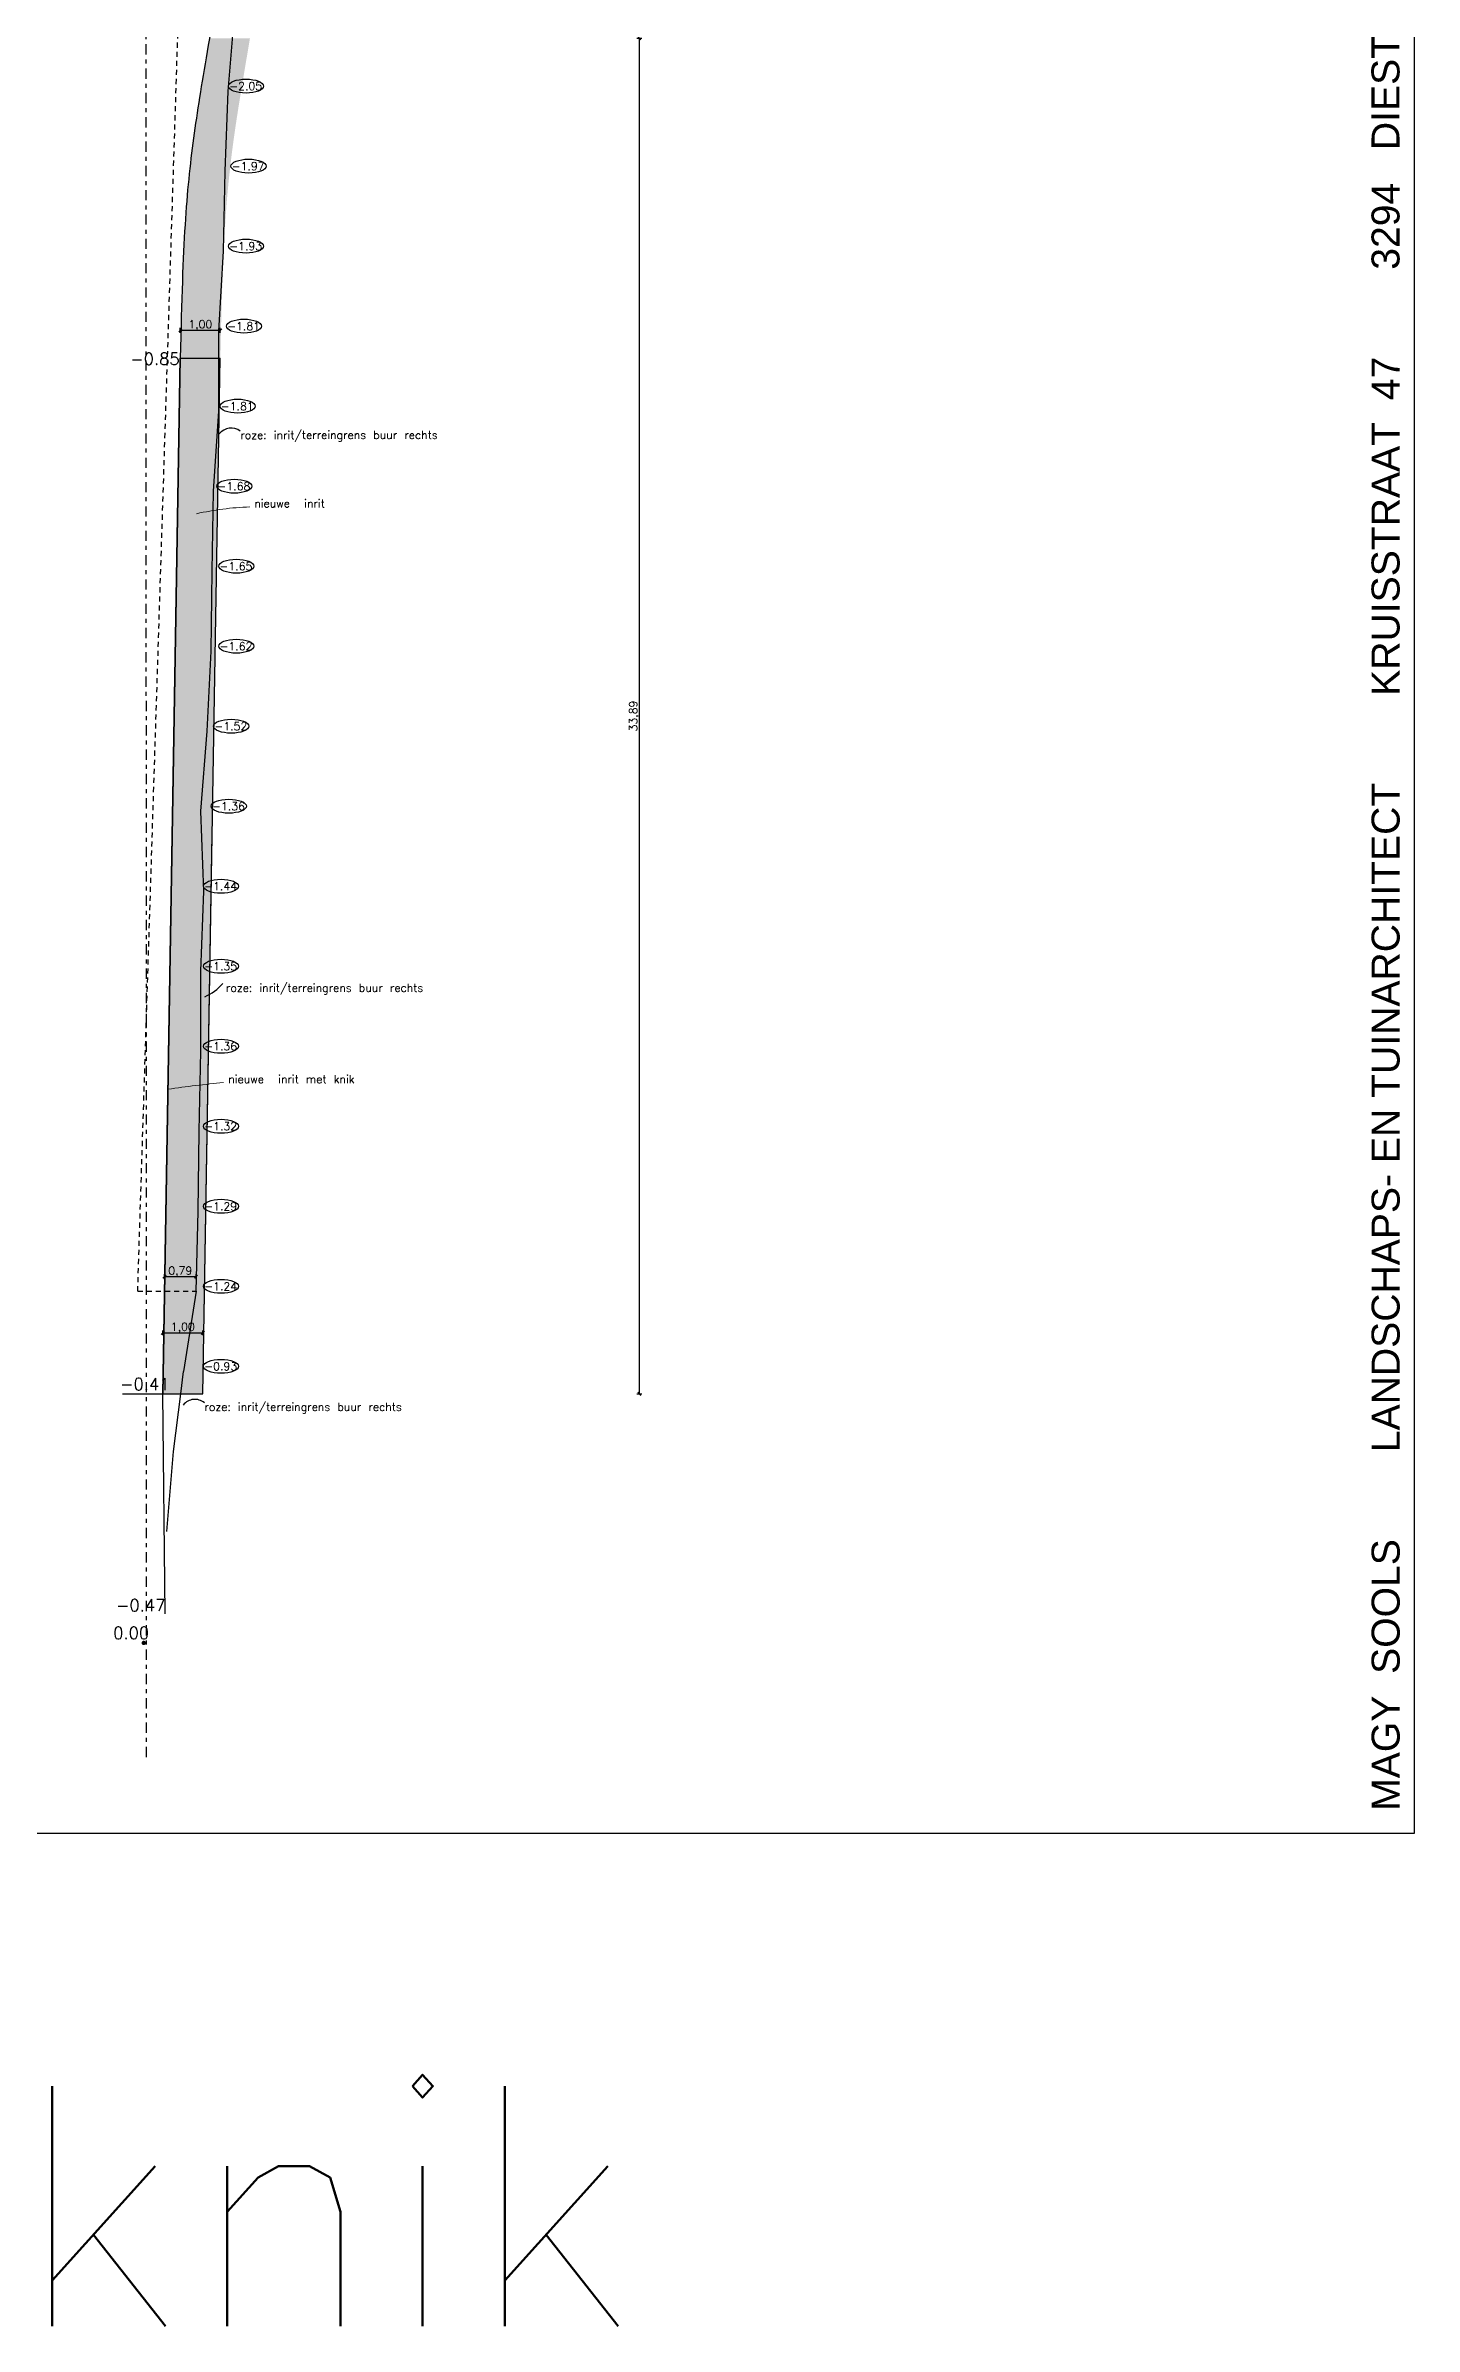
# Model space of a CAD drawing. Header units: millimetres. Extents: x 361 to 21231, y 184 to 1849.
# Drawn here: x 2523.5 to 2557.7, y 396.3 to 453.3 of the extents above; entities that cross this region are included whole.
import ezdxf

# ---------------------------------------------------------------- set-up
doc = ezdxf.new("R2010")
doc.units = ezdxf.units.MM
doc.header["$LTSCALE"] = 0.2
doc.linetypes.add('DASHDOT2', pattern=[12.7, 6.35, -3.175, 0, -3.175])
doc.linetypes.add('HIDDEN2', pattern=[4.7625, 3.175, -1.5875])
for name, color, linetype, lineweight in [('aslijnen', 10, 'DASHDOT2', 25), ('draad', 204, 'HIDDEN2', 30), ('huis', 7, 'Continuous', 40), ('L-elementen 4', 10, 'Continuous', 30), ('maten L-elementen', 191, 'Continuous', 18), ('nieuwe hoogtepunten', 154, 'Continuous', 35), ('nieuwe inrit', 20, 'Continuous', 20), ('titel', 7, 'Continuous', 5)]:
    doc.layers.add(name, color=color, linetype=linetype, lineweight=lineweight)
for name, color, linetype in [('bestaande hoogtepunten', 7, 'Continuous'), ('inrit ontwerp 9-11-2020', 210, 'Continuous'), ('ontwerp', 7, 'Continuous')]:
    doc.layers.add(name, color=color, linetype=linetype)
doc.layers.add('poort', color=7, linetype='Continuous', lineweight=30, true_color=0x0069d1)
doc.layers.add('tegels overdekt terras', color=7, linetype='Continuous', true_color=0xffc2c2)
doc.styles.get("Standard").update_dxf_attribs({"font": 'txt.shx', "height": 0.2})
doc.dimstyles.new('maat aanduiding voor tuin', dxfattribs={"dimscale": 0.2, "dimtxt": 0.2, "dimasz": 0.4, "dimexe": 0.3, "dimexo": 0.3, "dimgap": 0.02, "dimtad": 1, "dimzin": 1, "dimtxsty": 'Standard', "dimblk": 'OBLIQUE', "dimcen": 0.2, "dimadec": 0, "dimazin": 3, "dimtfac": 1, "dimtix": 1, "dimtmove": 0, "dimatfit": 3, "dimldrblk": 'OBLIQUE', "dimfxl": 0.3, "dimfxlon": 1, "dimarcsym": 1})

# ---------------------------------------------------------------- blocks, each defined once
blk = doc.blocks.new('_Oblique')
at = {"color": 0, "linetype": 'ByBlock', "lineweight": -2}
blk.add_line((-0.5, -0.5), (0.5, 0.5), dxfattribs=at)
blk = doc.blocks.new('*D1936')
at = {"layer": 'Defpoints', "color": 0, "ltscale": 0.2, "transparency": 16777216}
for p in [(2527.597, 453.479), (2526.968, 419.592), (2538.343, 419.592)]:
    blk.add_point(p, dxfattribs=at)
at = {"layer": 'maten L-elementen', "color": 0, "lineweight": -2, "ltscale": 0.2, "transparency": 16777216}
for p, q in [((2538.283, 453.479), (2538.403, 453.479)), ((2538.343, 453.479), (2538.343, 419.592)), ((2538.283, 419.592), (2538.403, 419.592))]:
    blk.add_line(p, q, dxfattribs=at)
at = {"layer": 'maten L-elementen', "color": 0, "lineweight": -2, "ltscale": 0.2, "transparency": 16777216, "xscale": 0.08000000000000074, "yscale": 0.08000000000000074, "zscale": 0.08000000000000074}
for p, rotation in [((2538.343, 453.479), 90), ((2538.343, 419.592), 270)]:
    blk.add_blockref('_Oblique', p, dxfattribs=dict(at, rotation=rotation))
at = {"layer": 'maten L-elementen', "color": 0, "ltscale": 0.2, "transparency": 16777216, "insert": (2538.223, 436.535), "char_height": 0.2, "attachment_point": 5, "rotation": 90}
blk.add_mtext('33,89', dxfattribs=at)
blk = doc.blocks.new('*D1950')
at = {"layer": 'Defpoints', "color": 0, "ltscale": 0.2, "transparency": 16777216}
for p in [(2526.476, 422.521), (2526.476, 422.157), (2527.262, 422.157)]:
    blk.add_point(p, dxfattribs=at)
at = {"layer": 'maten L-elementen', "color": 0, "lineweight": -2, "ltscale": 0.2, "transparency": 16777216}
for p, q in [((2526.476, 422.461), (2526.476, 422.581)), ((2527.262, 422.521), (2526.476, 422.521)), ((2527.262, 422.461), (2527.262, 422.581))]:
    blk.add_line(p, q, dxfattribs=at)
at = {"layer": 'maten L-elementen', "color": 0, "lineweight": -2, "ltscale": 0.2, "transparency": 16777216, "xscale": 0.08000000000000074, "yscale": 0.08000000000000074, "zscale": 0.08000000000000074, "rotation": 180}
blk.add_blockref('_Oblique', (2526.476, 422.521), dxfattribs=at)
at = {"layer": 'maten L-elementen', "color": 0, "lineweight": -2, "ltscale": 0.2, "transparency": 16777216, "xscale": 0.08000000000000074, "yscale": 0.08000000000000074, "zscale": 0.08000000000000074}
blk.add_blockref('_Oblique', (2527.262, 422.521), dxfattribs=at)
at = {"layer": 'maten L-elementen', "color": 0, "ltscale": 0.2, "transparency": 16777216, "insert": (2526.869, 422.642), "char_height": 0.2, "attachment_point": 5}
blk.add_mtext('0,79', dxfattribs=at)
blk = doc.blocks.new('*D1953')
at = {"layer": 'Defpoints', "color": 0, "ltscale": 0.2, "transparency": 16777216}
for p in [(2527.87, 446.178), (2526.87, 445.479), (2527.87, 445.479)]:
    blk.add_point(p, dxfattribs=at)
at = {"layer": 'maten L-elementen', "color": 0, "lineweight": -2, "ltscale": 0.2, "transparency": 16777216}
for p, q in [((2526.87, 446.118), (2526.87, 446.238)), ((2526.87, 446.178), (2527.87, 446.178)), ((2527.87, 446.118), (2527.87, 446.238))]:
    blk.add_line(p, q, dxfattribs=at)
at = {"layer": 'maten L-elementen', "color": 0, "lineweight": -2, "ltscale": 0.2, "transparency": 16777216, "xscale": 0.08000000000000074, "yscale": 0.08000000000000074, "zscale": 0.08000000000000074, "rotation": 180}
blk.add_blockref('_Oblique', (2526.87, 446.178), dxfattribs=at)
at = {"layer": 'maten L-elementen', "color": 0, "lineweight": -2, "ltscale": 0.2, "transparency": 16777216, "xscale": 0.08000000000000074, "yscale": 0.08000000000000074, "zscale": 0.08000000000000074}
blk.add_blockref('_Oblique', (2527.87, 446.178), dxfattribs=at)
at = {"layer": 'maten L-elementen', "color": 0, "ltscale": 0.2, "transparency": 16777216, "insert": (2527.37, 446.299), "char_height": 0.2, "attachment_point": 5}
blk.add_mtext('1,00', dxfattribs=at)
blk = doc.blocks.new('*D1954')
at = {"layer": 'Defpoints', "color": 0, "ltscale": 0.2, "transparency": 16777216}
for p in [(2527.432, 421.118), (2526.432, 419.592), (2527.432, 419.59)]:
    blk.add_point(p, dxfattribs=at)
at = {"layer": 'maten L-elementen', "color": 0, "lineweight": -2, "ltscale": 0.2, "transparency": 16777216}
for p, q in [((2526.432, 421.058), (2526.432, 421.178)), ((2526.432, 421.118), (2527.432, 421.118)), ((2527.432, 421.058), (2527.432, 421.178))]:
    blk.add_line(p, q, dxfattribs=at)
at = {"layer": 'maten L-elementen', "color": 0, "lineweight": -2, "ltscale": 0.2, "transparency": 16777216, "xscale": 0.08000000000000074, "yscale": 0.08000000000000074, "zscale": 0.08000000000000074, "rotation": 180}
blk.add_blockref('_Oblique', (2526.432, 421.118), dxfattribs=at)
at = {"layer": 'maten L-elementen', "color": 0, "lineweight": -2, "ltscale": 0.2, "transparency": 16777216, "xscale": 0.08000000000000074, "yscale": 0.08000000000000074, "zscale": 0.08000000000000074}
blk.add_blockref('_Oblique', (2527.432, 421.118), dxfattribs=at)
at = {"layer": 'maten L-elementen', "color": 0, "ltscale": 0.2, "transparency": 16777216, "insert": (2526.932, 421.239), "char_height": 0.2, "attachment_point": 5}
blk.add_mtext('1,00', dxfattribs=at)

msp = doc.modelspace()

# ---------------------------------------------------------------- hatches: boundary and pattern name
at = {"layer": 'L-elementen 4', "ltscale": 0.2}
h = msp.add_hatch(color=256, dxfattribs=at)
h.dxf.hatch_style = 1
edge = h.paths.add_edge_path()
edge.add_arc((2525.957, 413.368), 0.055, 0.0061, 360.0061)
at = {"layer": 'tegels overdekt terras', "ltscale": 0.2}
h = msp.add_hatch(color=256, dxfattribs=at)
h.dxf.hatch_style = 1
edge = h.paths.add_edge_path()
edge.add_spline(control_points=[(2527.87, 445.479), (2527.901, 446.962), (2527.935, 447.946), (2528.017, 449.263), (2528.055, 449.702), (2528.164, 450.693), (2528.239, 451.224), (2528.383, 452.123), (2528.435, 452.44), (2528.53, 452.999), (2528.569, 453.22), (2528.611, 453.479)], knot_values=[0.813682, 0.813682, 0.813682, 0.813682, 1.81116, 1.81116, 2.437732, 2.437732, 3.300014, 3.300014, 3.731155, 3.731155, 3.995327, 3.995327, 3.995327, 3.995327], degree=3, periodic=0)
edge.add_line((2528.611, 453.479), (2527.597, 453.479))
edge.add_spline(control_points=[(2527.597, 453.479), (2527.578, 453.362), (2527.413, 452.398), (2527.179, 450.979), (2526.969, 448.979), (2526.901, 446.976), (2526.87, 445.479)], knot_values=[0.8716, 0.8716, 0.8716, 0.8716, 1, 2, 3, 4, 4, 4, 4], degree=3, periodic=0)
edge.add_line((2526.87, 445.479), (2527.87, 445.479))
h = msp.add_hatch(color=256, dxfattribs=at)
h.dxf.hatch_style = 1
h.paths.add_polyline_path([(2527.87, 445.479), (2526.87, 445.479), (2526.432, 419.592), (2527.433, 419.592)])

# ---------------------------------------------------------------- linework, layer by layer
at = {"layer": 'aslijnen', "ltscale": 0.2}
msp.add_line((2526.023, 410.514), (2526.015, 487.292), dxfattribs=at)
at = {"layer": 'bestaande hoogtepunten'}
for centre in [(2528.512, 452.281), (2528.575, 450.281), (2528.512, 448.281), (2528.461, 446.281), (2528.301, 444.281), (2528.218, 442.281), (2528.269, 440.281), (2528.269, 438.281), (2528.141, 436.281), (2528.082, 434.281), (2527.887, 432.281), (2527.887, 430.281), (2527.887, 428.281), (2527.887, 426.281), (2527.888, 424.281), (2527.888, 422.281), (2527.888, 420.281)]:
    msp.add_ellipse(centre, major_axis=(-0.439, 0), ratio=0.39726, dxfattribs=at)
at = {"layer": 'draad', "ltscale": 0.2}
for q in [(2527.817, 485.197), (2527.262, 422.157)]:
    msp.add_line((2525.805, 422.157), q, dxfattribs=at)
at = {"layer": 'huis', "lineweight": 25, "ltscale": 0.2}
msp.add_lwpolyline([(2557.718, 558.188), (2467.592, 558.188), (2467.592, 408.613), (2557.718, 408.613)], close=True, dxfattribs=at)
at = {"layer": 'inrit ontwerp 9-11-2020', "ltscale": 0.2}
for p, q in [((2528.069, 452.155), (2528.229, 454.155)), ((2527.989, 450.155), (2528.069, 452.155)), ((2527.949, 448.155), (2527.989, 450.155)), ((2527.829, 446.155), (2527.949, 448.155)), ((2527.83, 444.155), (2527.829, 446.155)), ((2527.7, 442.155), (2527.83, 444.155)), ((2527.67, 440.155), (2527.7, 442.155)), ((2527.64, 438.155), (2527.67, 440.155)), ((2527.541, 436.155), (2527.64, 438.155)), ((2527.381, 434.155), (2527.541, 436.155)), ((2527.461, 432.155), (2527.381, 434.155)), ((2527.381, 430.155), (2527.461, 432.155)), ((2527.381, 428.155), (2527.381, 430.155)), ((2527.342, 426.155), (2527.381, 428.155)), ((2527.312, 424.155), (2527.342, 426.155)), ((2527.262, 422.156), (2527.312, 424.155)), ((2527.262, 422.156), (2526.952, 420.155)), ((2526.702, 418.155), (2526.882, 419.592)), ((2526.882, 419.592), (2526.952, 420.155)), ((2526.533, 416.155), (2526.702, 418.155))]:
    msp.add_line(p, q, dxfattribs=at)
for centre, radius, start, end in [((2528.144, 443.343), 0.389, 54.5998, 141.1909), ((2526.94, 430.732), 1.328, 294.0702, 318.2266), ((2527.234, 419.092), 0.364, 49.1468, 142.6749)]:
    msp.add_arc(centre, radius, start, end, dxfattribs=at)
at = {"layer": 'nieuwe inrit', "lineweight": 30, "ltscale": 0.2}
for p, q in [((2526.87, 445.479), (2526.432, 419.589)), ((2526.491, 414.092), (2526.432, 419.59))]:
    msp.add_line(p, q, dxfattribs=at)
at = {"layer": 'nieuwe inrit', "ltscale": 0.2}
for centre, radius, start, end in [((2528.868, 434.422), 7.346, 92.0606, 102.5304), ((2530.331, 401.735), 25.749, 95.3101, 98.4187)]:
    msp.add_arc(centre, radius, start, end, dxfattribs=at)
at = {"layer": 'nieuwe inrit', "lineweight": 30, "ltscale": 0.2}
msp.add_open_spline([(2528.168, 457.979), (2527.857, 454.979), (2527.509, 452.979), (2527.179, 450.979), (2526.969, 448.979), (2526.901, 446.976), (2526.87, 445.479)], degree=3, dxfattribs=at)
at = {"layer": 'ontwerp', "ltscale": 0.2}
for p, q in [((2526.432, 419.59), (2526.87, 445.479)), ((2526.87, 445.479), (2527.87, 445.479)), ((2527.432, 419.59), (2527.87, 445.479)), ((2527.433, 419.592), (2527.669, 433.592)), ((2526.432, 419.592), (2527.433, 419.592)), ((2526.432, 419.59), (2527.432, 419.59))]:
    msp.add_line(p, q, dxfattribs=at)
at = {"layer": 'poort', "ltscale": 0.2}
msp.add_line((2525.425, 419.592), (2526.882, 419.592), dxfattribs=at)

# ---------------------------------------------------------------- texts
at = {"layer": 'bestaande hoogtepunten', "char_height": 0.2, "width": 0.69801, "attachment_point": 1, "rotation": 0.0061}
for s, insert in [('-2.05', (2528.092, 452.38)), ('-1.97', (2528.154, 450.38)), ('-1.93', (2528.092, 448.38)), ('-1.81', (2528.04, 446.38)), ('-1.81', (2527.881, 444.38)), ('-1.68', (2527.798, 442.38)), ('-1.65', (2527.848, 440.38)), ('-1.62', (2527.849, 438.38)), ('-1.52', (2527.721, 436.38)), ('-1.36', (2527.662, 434.38)), ('-1.44', (2527.466, 432.38)), ('-1.35', (2527.467, 430.38)), ('-1.36', (2527.467, 428.38)), ('-1.32', (2527.467, 426.38)), ('-1.29', (2527.467, 424.38)), ('-1.24', (2527.467, 422.38)), ('-0.93', (2527.468, 420.38))]:
    msp.add_mtext(s, dxfattribs=dict(at, insert=insert))
at = {"layer": 'inrit ontwerp 9-11-2020', "ltscale": 0.2, "char_height": 0.2, "attachment_point": 1, "rotation": 0.0061}
for insert in [(2528.369, 443.66), (2528.009, 429.842), (2527.472, 419.367)]:
    msp.add_mtext_dynamic_manual_height_columns('roze: inrit/terreingrens buur rechts', width=4.8519, gutter_width=1, heights=[0], dxfattribs=dict(at, insert=insert))
at = {"layer": 'L-elementen 4', "ltscale": 0.2, "insert": (2525.191, 413.767), "char_height": 0.3, "attachment_point": 1, "rotation": 0.0061}
msp.add_mtext_dynamic_manual_height_columns('0.00', width=3.39192, gutter_width=1.5, heights=[0], dxfattribs=at)
at = {"layer": 'nieuwe hoogtepunten', "ltscale": 0.2, "char_height": 0.3, "attachment_point": 1, "rotation": 0.0061}
for s, insert in [('-0.85', (2525.62, 445.613)), ('-0.41', (2525.366, 419.988)), ('-0.47', (2525.264, 414.459))]:
    msp.add_mtext_dynamic_manual_height_columns(s, width=3.39192, gutter_width=1.5, heights=[0], dxfattribs=dict(at, insert=insert))
at = {"layer": 'nieuwe inrit', "ltscale": 0.2, "char_height": 0.2, "attachment_point": 1, "rotation": 0.0061}
for s, insert in [('nieuwe  inrit', (2528.719, 441.951)), ('nieuwe  inrit met knik', (2528.069, 427.56))]:
    msp.add_mtext_dynamic_manual_height_columns(s, width=6.33396, gutter_width=1, heights=[0], dxfattribs=dict(at, insert=insert))
at = {"layer": 'ontwerp', "color": 5, "lineweight": 35, "ltscale": 0.2, "insert": (2475.738, 402.283), "char_height": 6, "attachment_point": 1, "rotation": 0.0061}
msp.add_mtext_dynamic_manual_height_columns(' inrit met knik', width=1896.53059, gutter_width=30, heights=[0], dxfattribs=at)
at = {"layer": 'titel', "insert": (2556.65, 409.17), "char_height": 0.7, "width": 248.68055, "attachment_point": 1, "rotation": 90.0061}
msp.add_mtext('\\A1;{\\fArial|b0|i0|c0|p34;MAGY  SOOLS        LANDSCHAPS- EN TUINARCHITECT        KRUISSTRAAT  47        3294   DIEST           0476 / 56. 13. 74          info@magysools.be          www.magysools.be              noordpijl:                                       SCHAAL:  1 / 100            DATUM: 12/11/2020                  19-unitedCodes-04          UITVOERINGSPLAN IN PROGRESS}', dxfattribs=at)

# ---------------------------------------------------------------- dimensions: what is measured, and where the dimension line sits
at = {"layer": 'maten L-elementen', "ltscale": 0.2}
dim = msp.add_linear_dim(base=(2538.343, 419.592), p1=(2527.597, 453.479), p2=(2526.968, 419.592), angle=90, dimstyle='maat aanduiding voor tuin', dxfattribs=at)
dim.commit()
dim.dimension.update_dxf_attribs({"geometry": '*D1936', "text_midpoint": (2538.343, 436.535), "dimtype": 160})
dim = msp.add_linear_dim(base=(2527.87, 446.178), p1=(2526.87, 445.479), p2=(2527.87, 445.479), angle=180, dimstyle='maat aanduiding voor tuin', dxfattribs=at)
dim.commit()
dim.dimension.update_dxf_attribs({"geometry": '*D1953', "text_midpoint": (2527.37, 446.299)})
for base, p1, p2, picture, middle in [((2526.476, 422.521), (2527.262, 422.157), (2526.476, 422.157), '*D1950', (2526.869, 422.642)), ((2527.432, 421.118), (2526.432, 419.592), (2527.432, 419.59), '*D1954', (2526.932, 421.239))]:
    dim = msp.add_linear_dim(base=base, p1=p1, p2=p2, dimstyle='maat aanduiding voor tuin', dxfattribs=at)
    dim.commit()
    dim.dimension.update_dxf_attribs({"geometry": picture, "text_midpoint": middle})

doc.saveas('drawing.dxf')
